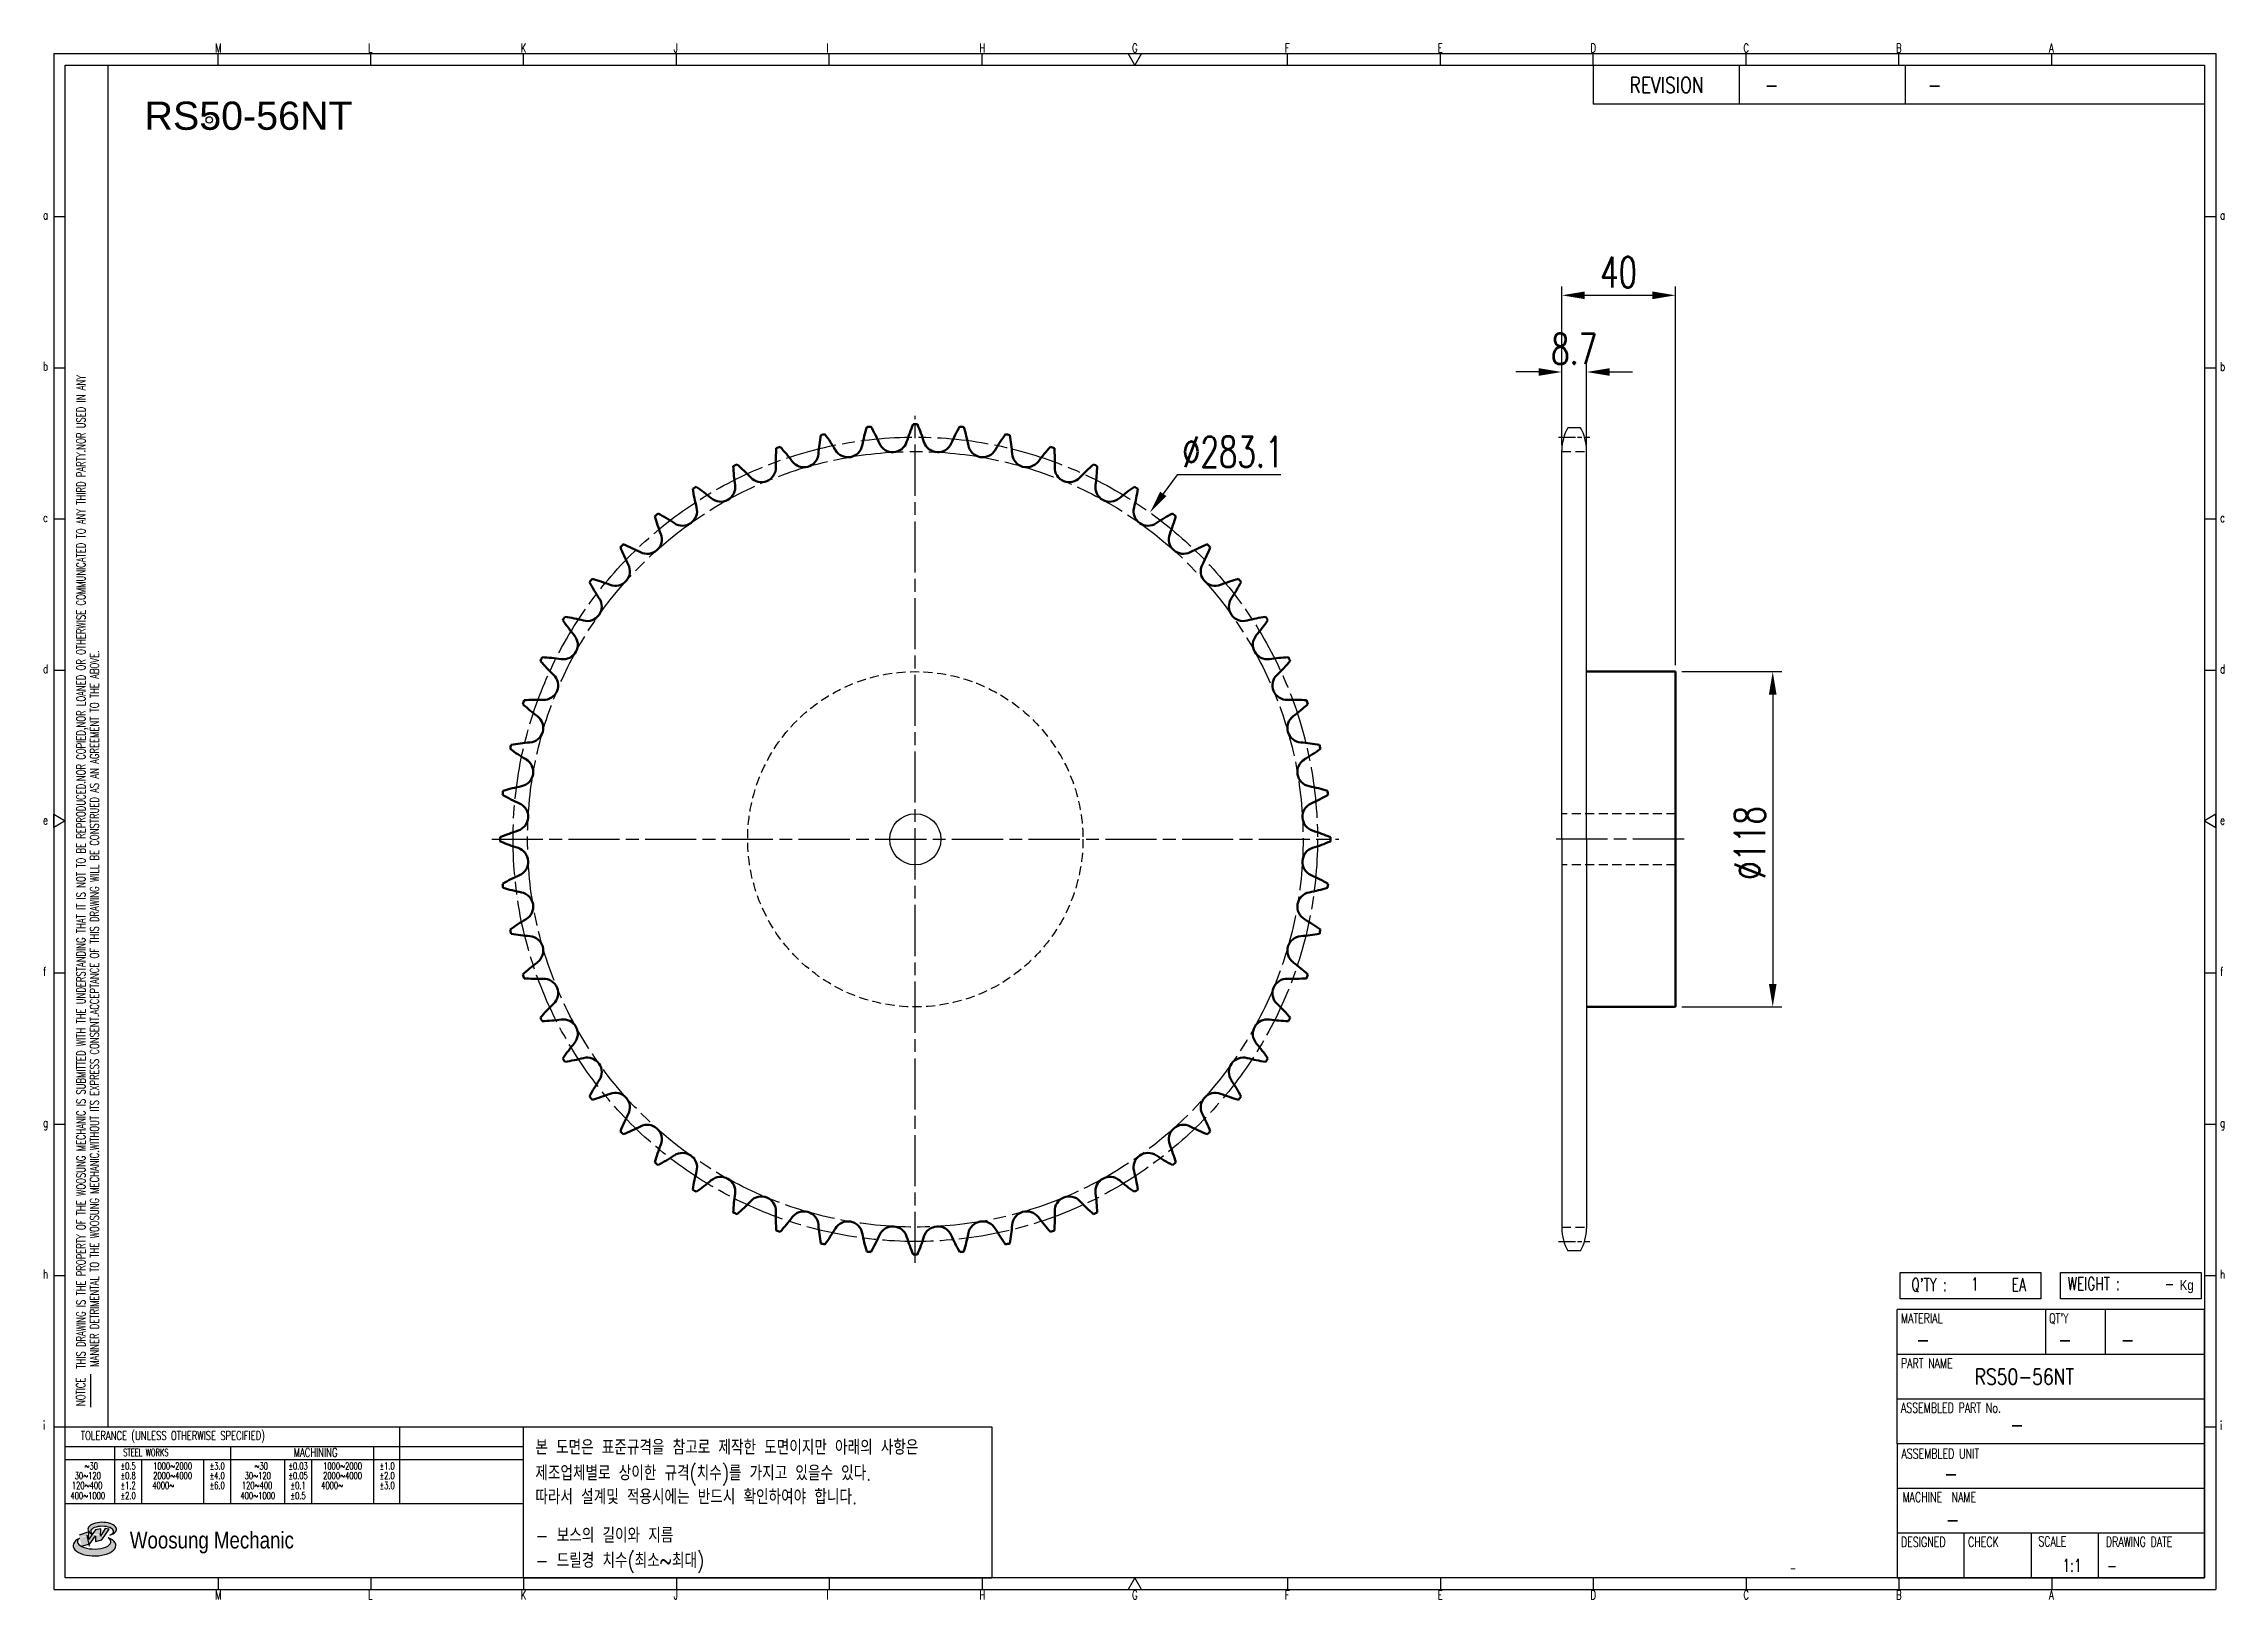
# Model space of a CAD drawing. Header units: millimetres. Extents: x 8306 to 9073, y 4748 to 5296.
import ezdxf
from ezdxf.enums import TextEntityAlignment as Align

# ---------------------------------------------------------------- set-up
doc = ezdxf.new("R2010")
doc.units = ezdxf.units.MM
for name, pattern in [('AM_ISO08W050', [18, 12, -1.5, 3, -1.5]), ('AM_ISO08W050x2', [9, 6, -0.75, 1.5, -0.75]), ('HIDDEN', [9.525, 6.35, -3.175])]:
    doc.linetypes.add(name, pattern=pattern)
for name, color, linetype, lineweight in [('20', 7, 'Continuous', 50), ('22', 30, 'AM_ISO08W050', 25), ('23', 40, 'AM_ISO08W050', 25), ('VIS', 7, 'Continuous', 50)]:
    doc.layers.add(name, color=color, linetype=linetype, lineweight=lineweight)
for name, color, linetype in [('HL', 2, 'HIDDEN'), ('S-DIM', 7, 'Continuous'), ('TITLE', 7, 'Continuous'), ('도면레이아웃', 7, 'Continuous')]:
    doc.layers.add(name, color=color, linetype=linetype)
doc.styles.add('HAN', font='ROMANS.shx', dxfattribs={"width": 0.7, "bigfont": 'whgtxt.shx'})
doc.styles.add('HKD_ST2', font='romans.shx', dxfattribs={"width": 0.7, "height": 4, "bigfont": '@extfont2.shx'})
doc.styles.add('HSG', font='SIMPLEX.shx', dxfattribs={"width": 0.7, "bigfont": 'HSG.shx'})
doc.styles.add('ROMANS', font='romans.shx', dxfattribs={"width": 0.7, "bigfont": 'whgtxt.shx'})
doc.styles.add('SLDTEXTSTYLE4', font='arial.ttf', dxfattribs={"width": 0.8})
doc.styles.get("Standard").update_dxf_attribs({"font": 'arial.ttf'})
doc.dimstyles.new('APP23', dxfattribs={"dimscale": 4.5, "dimtxt": 2.4, "dimasz": 1.8, "dimexe": 0.7, "dimexo": 0.5, "dimgap": 0.6, "dimtad": 1, "dimtoh": 1, "dimdec": 1, "dimrnd": 0.01, "dimzin": 9, "dimdsep": 46, "dimtxsty": 'HSG', "dimcen": 0, "dimclrd": 1, "dimclre": 1, "dimclrt": 256, "dimazin": 2, "dimtp": 1, "dimtm": 1, "dimtfac": 0.5, "dimtdec": 1, "dimtix": 1, "dimtofl": 0, "dimtmove": 0, "dimatfit": 3, "dimfxl": 0, "dimtvp": 1, "dimtolj": 2, "dimlwd": -1, "dimlwe": -1, "dimarcsym": 0})

# ---------------------------------------------------------------- blocks, each defined once
blk = doc.blocks.new('SUYWSHJH')
at = {"layer": '도면레이아웃'}
h = blk.add_hatch(color=10, dxfattribs=at)
h.paths.add_polyline_path([(1.544, 35.177), (1.554, 34.966), (1.779, 35.034), (2.054, 35.422), (1.908, 35.446), (1.728, 35.167), (1.741, 35.439), (1.547, 35.405), (1.292, 35.041), (1.295, 35.33), (0.943, 35.208), (1.03, 34.8), (1.336, 34.885)])
edge = h.paths.add_edge_path()
edge.add_ellipse((1.795, 35.421), major_axis=(-0.53, 0), ratio=0.487785, start_angle=122.36065, end_angle=403.39574)
edge.add_line((1.411, 35.244), (1.419, 35.261))
edge.add_ellipse((1.798, 35.344), major_axis=(-0.423, 0), ratio=0.444396, start_angle=131.58977, end_angle=386.19408, ccw=False)
edge = h.paths.add_edge_path()
edge.add_ellipse((1.512, 34.815), major_axis=(-0.793, 0), ratio=0.480113, start_angle=314.67633, end_angle=590.85213)
edge.add_ellipse((1.501, 34.958), major_axis=(-0.62, 0), ratio=0.43311, start_angle=331.7024, end_angle=574.42495, ccw=False)
for p, q in [((0, 90.118), (80.15, 90.118)), ((0, 90.118), (0, 33.191)), ((6.089, 89.693), (6.089, 90.118)), ((11.753, 89.693), (11.753, 90.118)), ((17.418, 89.693), (17.418, 90.118)), ((23.082, 89.693), (23.082, 90.118)), ((28.746, 89.693), (28.746, 90.118)), ((34.411, 89.693), (34.411, 90.118)), ((45.739, 89.693), (45.739, 90.118)), ((51.404, 89.693), (51.404, 90.118)), ((57.068, 89.693), (57.068, 90.118)), ((62.732, 89.693), (62.732, 90.118)), ((68.397, 89.693), (68.397, 90.118)), ((74.061, 89.693), (74.061, 90.118)), ((80.15, 90.118), (80.15, 33.191)), ((0, 84.085), (0.425, 84.085)), ((79.725, 84.085), (80.15, 84.085)), ((0, 78.478), (0.425, 78.478)), ((79.725, 78.478), (80.15, 78.478)), ((0, 72.87), (0.425, 72.87)), ((79.725, 72.87), (80.15, 72.87)), ((0, 67.262), (0.425, 67.262)), ((79.725, 67.262), (80.15, 67.262)), ((0, 56.047), (0.425, 56.047)), ((79.725, 56.047), (80.15, 56.047)), ((0, 50.439), (0.425, 50.439)), ((79.725, 50.439), (80.15, 50.439)), ((0, 44.832), (0.425, 44.832)), ((79.725, 44.832), (80.15, 44.832)), ((1.377, 39.947), (1.377, 41.174)), ((0, 39.224), (0.425, 39.224)), ((79.725, 39.224), (80.15, 39.224)), ((0, 33.191), (80.15, 33.191)), ((6.089, 33.616), (6.089, 33.191)), ((11.753, 33.616), (11.753, 33.191)), ((17.418, 33.616), (17.418, 33.191)), ((23.082, 33.616), (23.082, 33.191)), ((28.746, 33.616), (28.746, 33.191)), ((34.411, 33.616), (34.411, 33.191)), ((45.739, 33.616), (45.739, 33.191)), ((51.404, 33.616), (51.404, 33.191)), ((57.068, 33.616), (57.068, 33.191)), ((62.732, 33.616), (62.732, 33.191)), ((68.397, 33.616), (68.397, 33.191)), ((74.061, 33.616), (74.061, 33.191))]:
    blk.add_line(p, q)
at = {"color": 2}
for p, q in [((2.017, 39.224), (2.017, 89.693)), ((0.425, 39.224), (17.418, 39.224)), ((12.816, 39.224), (12.816, 36.382)), ((17.418, 33.616), (17.418, 39.224)), ((0.425, 38.487), (17.418, 38.487)), ((0.425, 38.012), (17.418, 38.012)), ((2.257, 38.487), (2.257, 36.382)), ((3.257, 38.012), (3.257, 36.382)), ((5.557, 38.012), (5.557, 36.382)), ((6.557, 38.5), (6.557, 36.382)), ((8.557, 38.012), (8.557, 36.382)), ((9.557, 38.026), (9.557, 36.382)), ((11.857, 38.487), (11.857, 36.382)), ((0.425, 36.382), (17.418, 36.382))]:
    blk.add_line(p, q, dxfattribs=at)
at = {"color": 6, "ltscale": 0.5}
for p, q in [((57.068, 89.693), (57.068, 88.246)), ((62.47, 89.693), (62.47, 88.246)), ((68.635, 89.693), (68.635, 88.246)), ((79.725, 88.246), (57.068, 88.246)), ((68.336, 38.59), (68.336, 43.563)), ((79.725, 43.563), (68.336, 43.563)), ((73.827, 43.563), (73.827, 41.905)), ((76.037, 43.563), (76.037, 41.905)), ((79.725, 38.59), (79.725, 43.563)), ((79.725, 41.905), (68.336, 41.905)), ((79.725, 40.248), (68.336, 40.248)), ((68.336, 38.59), (68.336, 33.616)), ((79.725, 38.59), (68.336, 38.59)), ((79.725, 33.616), (79.725, 38.59)), ((79.725, 36.932), (68.336, 36.932)), ((79.725, 35.274), (68.336, 35.274)), ((70.822, 33.616), (70.822, 35.274)), ((73.309, 33.616), (73.309, 35.274)), ((75.796, 33.616), (75.796, 35.274)), ((68.336, 33.616), (79.725, 33.616))]:
    blk.add_line(p, q, dxfattribs=at)
for points in [[(40.075, 89.693), (39.83, 90.118), (40.32, 90.118)], [(0.425, 89.693), (79.725, 89.693), (79.725, 33.616), (0.425, 33.616)], [(0.425, 61.679), (0, 61.433), (0, 61.924)], [(79.725, 61.679), (80.15, 61.433), (80.15, 61.924)], [(40.075, 33.616), (39.83, 33.191), (40.32, 33.191)]]:
    blk.add_lwpolyline(points, close=True)
at = {"layer": 'TITLE', "color": 20}
for p, q in [((68.449, 43.961), (68.449, 44.936)), ((68.449, 44.936), (73.654, 44.936)), ((73.654, 44.936), (73.654, 43.961)), ((74.39, 43.961), (74.39, 44.936)), ((74.39, 44.936), (79.595, 44.936)), ((79.595, 44.936), (79.595, 43.961)), ((73.654, 43.961), (68.449, 43.961)), ((79.595, 43.961), (74.39, 43.961))]:
    blk.add_line(p, q, dxfattribs=at)
at = {"layer": '도면레이아웃'}
for p, q in [((1.295, 35.33), (0.943, 35.208)), ((1.03, 34.8), (1.336, 34.885)), ((1.224, 35.208), (1.311, 34.8)), ((1.224, 35.208), (1.224, 35.208)), ((1.547, 35.405), (1.292, 35.041)), ((1.292, 35.041), (1.295, 35.33)), ((1.336, 34.885), (1.544, 35.177)), ((1.419, 35.261), (1.411, 35.244)), ((1.544, 35.177), (1.554, 34.966)), ((1.741, 35.439), (1.547, 35.405)), ((1.554, 34.966), (1.779, 35.034)), ((1.908, 35.446), (1.728, 35.167)), ((1.728, 35.167), (1.741, 35.439)), ((1.779, 35.034), (2.054, 35.422)), ((2.054, 35.422), (1.908, 35.446))]:
    blk.add_line(p, q, dxfattribs=at)
for centre, major_axis, ratio, start_param, end_param in [((1.795, 35.421), (-0.53, 0), 0.487785, 2.135596, 7.040584), ((1.512, 34.815), (-0.793, 0), 0.480113, 5.492138, 10.312315), ((1.501, 34.958), (-0.62, 0), 0.43311, 5.789299, 10.025607), ((1.798, 35.344), (-0.423, 0), 0.444396, 2.296675, 6.740358)]:
    blk.add_ellipse(centre, major_axis=major_axis, ratio=ratio, start_param=start_param, end_param=end_param, dxfattribs=at)
at = {"color": 4, "style": 'HKD_ST2', "width": 0.7}
for s, p in [('M', (5.988, 90.164)), ('L', (11.652, 90.164)), ('K', (17.316, 90.164)), ('J', (22.981, 90.164)), ('I', (28.645, 90.164)), ('H', (34.309, 90.164)), ('G', (39.974, 90.164)), ('F', (45.638, 90.164)), ('E', (51.302, 90.164)), ('D', (56.967, 90.164)), ('C', (62.631, 90.164)), ('B', (68.295, 90.164)), ('A', (73.96, 90.164)), ('a', (-0.395, 83.976)), ('a', (80.305, 83.97)), ('b', (-0.395, 78.368)), ('b', (80.305, 78.362)), ('c', (-0.395, 72.76)), ('c', (80.305, 72.754)), ('d', (-0.395, 67.153)), ('d', (80.305, 67.147)), ('e', (-0.395, 61.545)), ('e', (80.305, 61.539)), ('f', (-0.395, 55.937)), ('f', (80.305, 55.931)), ('g', (-0.395, 50.33)), ('g', (80.305, 50.324)), ('h', (-0.395, 44.722)), ('h', (80.305, 44.716)), ('i', (-0.395, 39.114)), ('i', (80.305, 39.108)), ('M', (5.988, 32.824)), ('L', (11.652, 32.824)), ('K', (17.316, 32.824)), ('J', (22.981, 32.824)), ('I', (28.645, 32.824)), ('H', (34.309, 32.824)), ('G', (39.974, 32.824)), ('F', (45.638, 32.824)), ('E', (51.302, 32.824)), ('D', (56.967, 32.824)), ('C', (62.631, 32.824)), ('B', (68.295, 32.824)), ('A', (73.96, 32.824))]:
    blk.add_text(s, height=0.326, dxfattribs=at).set_placement(p)
for s, height, style, width, p in [('REVISION', 0.5806, 'HAN', 0.8, (58.415, 88.664)), ('-', 0.581, 'HAN', 0.8, (63.426, 88.664)), ('-', 0.581, 'HAN', 0.8, (69.468, 88.664)), ("Q'TY : ", 0.4746, 'HKD_ST2', 0.7, (68.857, 44.253)), ('1', 0.475, 'HKD_ST2', 0.7, (71.071, 44.275)), ('EA', 0.4746, 'HKD_ST2', 0.7, (72.578, 44.253)), ('WEIGHT : ', 0.4746, 'HKD_ST2', 0.7, (74.65, 44.286)), ('-', 0.581, 'HAN', 0.8, (69.029, 42.157)), ('-', 0.581, 'HAN', 0.8, (74.289, 42.157)), ('-', 0.581, 'HAN', 0.8, (76.623, 42.157)), ('-', 0.581, 'HAN', 0.8, (72.515, 39.013)), ('-', 0.581, 'HAN', 0.8, (70.067, 37.189)), ('-', 0.581, 'HAN', 0.8, (70.126, 35.48)), ('1:1', 0.4746, 'HKD_ST2', 0.7, (74.458, 33.848)), ('-', 0.475, 'HKD_ST2', 0.7, (76.112, 33.837))]:
    blk.add_text(s, height=height, dxfattribs=dict(style=style, width=width)).set_placement(p)
at = {"color": 6, "style": 'HKD_ST2', "width": 0.7}
for s, p in [(' THIS DRAWING IS THE PROPERTY OF THE WOOSUNG MECHANIC IS SUBMITTED WITH THE UNDERSTANDING THAT IT IS NOT TO BE REPRODUCED.NOR COPIED,NOR LOANED OR OTHERWISE COMMUNICATED TO ANY THIRD PARTY.NOR USED IN ANY', (1.173, 41.217)), ('MANNER DETRIMENTAL TO THE WOOSUNG MECHANIC.WITHOUT ITS EXPRESS CONSENT.ACCEPTANCE OF THIS DRAWING WILL BE CONSTRUED AS AN AGREEMENT TO THE ABOVE.', (1.672, 41.447))]:
    blk.add_text(s, height=0.326266, rotation=90, dxfattribs=at).set_placement(p)
at = {"style": 'HKD_ST2', "width": 0.7}
blk.add_text('-', height=0.475, dxfattribs=at).set_placement((78.613, 44.286), align=Align.RIGHT)
at = {"color": 4, "style": 'HKD_ST2', "width": 0.7}
for s, height, p in [('MATERIAL', 0.3651, (68.474, 43.425)), ("QT'Y", 0.3651, (73.965, 43.425)), ('PART NAME', 0.3651, (68.474, 41.756)), ('ASSEMBLED PART No.', 0.36511, (68.474, 40.109)), ('ASSEMBLED UNIT', 0.36511, (68.49, 38.408)), ('MACHINE  NAME', 0.36511, (68.532, 36.794)), ('DESIGNED', 0.3651, (68.474, 35.136)), ('CHECK', 0.3651, (70.961, 35.136)), ('SCALE', 0.3651, (73.566, 35.153)), ('DRAWING DATE', 0.36511, (76.071, 35.141))]:
    blk.add_text(s, height=height, dxfattribs=at).set_placement(p, align=Align.TOP_LEFT)
at = {"style": 'HKD_ST2', "width": 0.7}
blk.add_text('NOTICE', height=0.3263, rotation=90, dxfattribs=at).set_placement((1.163, 39.988))
for s, height, style, width, p in [('TOLERANCE (UNLESS OTHERWISE SPECIFIED)', 0.32627, 'HKD_ST2', 0.7, (4.417, 38.896)), ('-', 0.326, 'ROMANS', 0.65, (64.469, 33.975))]:
    blk.add_text(s, height=height, dxfattribs=dict(style=style, width=width)).set_placement(p, align=Align.MIDDLE_CENTER)
at = {"color": 4, "style": 'HKD_ST2', "width": 0.7}
for s, height, p in [('STEEL WORKS', 0.26101, (3.416, 38.268)), ('MACHINING', 0.3263, (9.707, 38.27)), ('%%P0.5', 0.261, (2.757, 37.762)), ('%%P0.8', 0.261, (2.757, 37.411)), ('%%P3.0', 0.261, (6.057, 37.762)), ('%%P4.0', 0.261, (6.057, 37.411)), ('%%P0.03', 0.261, (9.057, 37.762)), ('%%P0.05', 0.261, (9.057, 37.411)), ('%%P1.0', 0.261, (12.357, 37.762)), ('%%P2.0', 0.261, (12.357, 37.411)), ('%%P1.2', 0.261, (2.757, 37.045)), ('%%P2.0', 0.261, (2.757, 36.67)), ('%%P6.0', 0.261, (6.057, 37.045)), ('%%P0.1', 0.261, (9.057, 37.045)), ('%%P0.5', 0.261, (9.057, 36.67)), ('%%P3.0', 0.261, (12.357, 37.045))]:
    blk.add_text(s, height=height, dxfattribs=at).set_placement(p, align=Align.MIDDLE)
for s, height, p in [('30%%126120', 0.261, (1.263, 37.411)), ('%%12630', 0.261, (1.389, 37.762)), ('2000%%1264000', 0.26101, (4.407, 37.411)), ('1000%%1262000', 0.26101, (4.407, 37.762)), ('30%%126120', 0.261, (7.563, 37.411)), ('%%12630', 0.261, (7.689, 37.762)), ('2000%%1264000', 0.26101, (10.707, 37.411)), ('1000%%1262000', 0.26101, (10.707, 37.762)), ('400%%1261000', 0.26101, (1.263, 36.67)), ('120%%126400', 0.26101, (1.237, 37.045)), ('4000%%126', 0.261, (4.061, 37.045)), ('400%%1261000', 0.26101, (7.563, 36.67)), ('120%%126400', 0.26101, (7.537, 37.045)), ('4000%%126', 0.261, (10.321, 37.045))]:
    blk.add_text(s, height=height, dxfattribs=at).set_placement(p, align=Align.MIDDLE_CENTER)
at = {"color": 1, "style": 'SLDTEXTSTYLE4', "width": 0.8}
blk.add_text('Woosung Mechanic', height=0.61957, dxfattribs=at).set_placement((2.822, 34.711))
at = {"layer": 'TITLE', "width": 0.8}
blk.add_text('Kg', height=0.3789, dxfattribs=at).set_placement((78.807, 44.286))
blk = doc.blocks.new('*D508')
at = {"layer": 'Defpoints', "color": 0, "transparency": 16777216}
for p in [(8695.26, 5130.78), (8530.12, 4900.8)]:
    blk.add_point(p, dxfattribs=at)
at = {"layer": 'S-DIM', "color": 1, "transparency": 16777216}
for p, q in [((8704.81, 5144.07), (8699.99, 5137.36)), ((8741.35, 5144.07), (8704.81, 5144.07))]:
    blk.add_line(p, q, dxfattribs=at)
blk.add_solid([(8698.89, 5138.14), (8701.08, 5136.57), (8695.26, 5130.78)], dxfattribs=at)
at = {"layer": 'S-DIM', "transparency": 16777216, "insert": (8724.43, 5152.17), "char_height": 10.8, "attachment_point": 5, "style": 'HSG'}
blk.add_mtext('\\A2;∅283.1', dxfattribs=at)
blk = doc.blocks.new('*D509')
at = {"layer": 'Defpoints', "color": 0, "transparency": 16777216}
for p in [(8848.95, 5180.26), (8840.25, 5152.27), (8848.95, 5152.27)]:
    blk.add_point(p, dxfattribs=at)
at = {"layer": 'S-DIM', "color": 1, "transparency": 16777216}
for p, q in [((8840.25, 5154.52), (8840.25, 5183.41)), ((8848.95, 5154.52), (8848.95, 5183.41)), ((8832.15, 5180.26), (8824.05, 5180.26)), ((8857.05, 5180.26), (8865.15, 5180.26))]:
    blk.add_line(p, q, dxfattribs=at)
for points in [[(8832.15, 5181.61), (8832.15, 5178.91), (8840.25, 5180.26)], [(8857.05, 5181.61), (8857.05, 5178.91), (8848.95, 5180.26)]]:
    blk.add_solid(points, dxfattribs=at)
at = {"layer": 'S-DIM', "transparency": 16777216, "insert": (8844.6, 5188.36), "char_height": 10.8, "attachment_point": 5, "style": 'HSG'}
blk.add_mtext('\\A2;8.7', dxfattribs=at)
blk = doc.blocks.new('*D510')
at = {"layer": 'Defpoints', "color": 0, "transparency": 16777216}
for p in [(8880.25, 5207.26), (8840.25, 5152.27), (8880.25, 5074.79)]:
    blk.add_point(p, dxfattribs=at)
at = {"layer": 'S-DIM', "color": 1, "transparency": 16777216}
for p, q in [((8840.25, 5154.52), (8840.25, 5210.41)), ((8848.35, 5207.26), (8872.15, 5207.26)), ((8880.25, 5077.04), (8880.25, 5210.41))]:
    blk.add_line(p, q, dxfattribs=at)
for points in [[(8848.35, 5208.61), (8848.35, 5205.91), (8840.25, 5207.26)], [(8872.15, 5208.61), (8872.15, 5205.91), (8880.25, 5207.26)]]:
    blk.add_solid(points, dxfattribs=at)
at = {"layer": 'S-DIM', "transparency": 16777216, "insert": (8860.25, 5215.36), "char_height": 10.8, "attachment_point": 5, "style": 'HSG'}
blk.add_mtext('\\A2;40', dxfattribs=at)
blk = doc.blocks.new('*D511')
at = {"layer": 'Defpoints', "color": 0, "transparency": 16777216}
for p in [(8880.25, 5074.79), (8880.25, 4956.79), (8914.49, 4956.79)]:
    blk.add_point(p, dxfattribs=at)
at = {"layer": 'S-DIM', "color": 1, "transparency": 16777216}
for p, q in [((8882.5, 5074.79), (8917.64, 5074.79)), ((8914.49, 5066.69), (8914.49, 4964.89)), ((8882.5, 4956.79), (8917.64, 4956.79))]:
    blk.add_line(p, q, dxfattribs=at)
for points in [[(8913.14, 5066.69), (8915.84, 5066.69), (8914.49, 5074.79)], [(8913.14, 4964.89), (8915.84, 4964.89), (8914.49, 4956.79)]]:
    blk.add_solid(points, dxfattribs=at)
at = {"layer": 'S-DIM', "transparency": 16777216, "insert": (8906.39, 5014.5), "char_height": 10.8, "attachment_point": 5, "rotation": 90, "style": 'HSG'}
blk.add_mtext('\\A2;%%c118', dxfattribs=at)

msp = doc.modelspace()

# ---------------------------------------------------------------- linework, layer by layer
for p, q in [((8846.82, 5160.66), (8842.38, 5160.66)), ((8840.25, 5015.79), (8840.25, 5152.73)), ((8848.95, 5015.79), (8848.95, 5152.73)), ((8840.25, 5015.79), (8840.25, 4878.85)), ((8848.95, 5015.79), (8848.95, 4878.85)), ((8846.82, 4870.92), (8842.38, 4870.92))]:
    msp.add_line(p, q)
at = {"color": 4}
msp.add_lwpolyline([(8474.83, 4809.04), (8639.67, 4809.04), (8639.67, 4755.79), (8474.83, 4755.79)], close=True, dxfattribs=at)
for centre, radius in [((8364.19, 5268.96), 1.15), ((8612.69, 5015.79), 9)]:
    msp.add_circle(centre, radius)
for centre, start, end in [((8856.12, 5152.73), 150, 180), ((8833.07, 5152.73), 0, 30), ((8856.12, 4878.85), 180, 210), ((8833.07, 4878.85), 330, 0)]:
    msp.add_arc(centre, 15.87, start, end)
at = {"layer": '20'}
for centre, radius, start, end in [((8612.69, 5015.79), 146.1, 102.56917, 103.14512), ((8523.58, 5116.97), 70.71, 30.44643, 35.85668), ((8663.38, 5140.72), 70.71, 163.42903, 168.83929), ((8612.69, 5015.79), 146.1, 96.1406, 96.71655), ((8535.47, 5126.31), 70.71, 24.01786, 29.42811), ((8677.05, 5134.26), 70.71, 157.00046, 162.41071), ((8612.69, 5015.79), 146.1, 89.71203, 90.28797), ((8548.33, 5134.26), 70.71, 17.58929, 22.99954), ((8689.91, 5126.31), 70.71, 150.57189, 155.98214), ((8612.69, 5015.79), 146.1, 83.28345, 83.8594), ((8562, 5140.72), 70.71, 11.16071, 16.57097), ((8701.8, 5116.97), 70.71, 144.14332, 149.55357), ((8612.69, 5015.79), 146.1, 76.85488, 77.43083), ((8634.31, 5148.87), 70.71, 176.28618, 181.69643), ((8612.69, 5015.79), 146.1, 108.99774, 109.57369), ((8512.82, 5106.36), 70.71, 36.875, 42.28525), ((8573.49, 5151.87), 5.13, 216.875, 355.26786), ((8649.07, 5145.61), 70.71, 169.85761, 175.26786), ((8588.97, 5155.4), 5.13, 210.44643, 348.83929), ((8604.75, 5157.18), 5.13, 204.01786, 342.41071), ((8620.63, 5157.18), 5.13, 197.58929, 335.98214), ((8636.41, 5155.4), 5.13, 191.16071, 329.55357), ((8576.31, 5145.61), 70.71, 4.73214, 10.14239), ((8651.9, 5151.87), 5.13, 184.73214, 323.125), ((8712.57, 5106.36), 70.71, 137.71475, 143.125), ((8612.69, 5015.79), 146.1, 70.42631, 71.00226), ((8591.07, 5148.87), 70.71, 358.30357, 3.71382), ((8612.69, 5015.79), 146.1, 115.42631, 116.00226), ((8619.27, 5150.45), 70.71, 182.71475, 188.125), ((8503.3, 5094.6), 70.71, 43.30357, 48.71382), ((8558.5, 5146.62), 5.13, 223.30357, 1.69643), ((8666.88, 5146.62), 5.13, 178.30357, 316.69643), ((8722.08, 5094.6), 70.71, 131.28618, 136.69643), ((8612.69, 5015.79), 146.1, 63.99774, 64.57369), ((8606.11, 5150.45), 70.71, 351.875, 357.28525), ((8612.69, 5015.79), 146.1, 121.85488, 122.43083), ((8604.15, 5150.34), 70.71, 189.14332, 194.55357), ((8495.17, 5081.86), 70.71, 49.73214, 55.14239), ((8544.19, 5139.73), 5.13, 229.73214, 8.125), ((8681.19, 5139.73), 5.13, 171.875, 310.26786), ((8730.22, 5081.86), 70.71, 124.85761, 130.26786), ((8621.23, 5150.34), 70.71, 345.44643, 350.85668), ((8612.69, 5015.79), 146.1, 57.56917, 58.14512), ((8612.69, 5015.79), 146.1, 128.28345, 128.8594), ((8589.14, 5148.54), 70.71, 195.57189, 200.98214), ((8488.51, 5068.29), 70.71, 56.16071, 61.57097), ((8530.74, 5131.28), 5.13, 236.16071, 14.55357), ((8694.64, 5131.28), 5.13, 165.44643, 303.83929), ((8736.87, 5068.29), 70.71, 118.42903, 123.83929), ((8636.24, 5148.54), 70.71, 339.01786, 344.42811), ((8612.69, 5015.79), 146.1, 51.1406, 51.71655), ((8518.33, 5121.38), 5.13, 242.58929, 20.98214), ((8707.06, 5121.38), 5.13, 159.01786, 297.41071), ((8507.1, 5110.15), 5.13, 249.01786, 27.41071), ((8612.69, 5015.79), 146.1, 134.71203, 135.28797), ((8574.43, 5145.07), 70.71, 202.00046, 207.41071), ((8483.41, 5054.05), 70.71, 62.58929, 67.99954), ((8741.97, 5054.05), 70.71, 112.00046, 117.41071), ((8718.28, 5110.15), 5.13, 152.58929, 290.98214), ((8650.96, 5145.07), 70.71, 332.58929, 337.99954), ((8612.69, 5015.79), 146.1, 44.71203, 45.28797), ((8612.69, 5015.79), 146.1, 141.1406, 141.71655), ((8560.19, 5139.97), 70.71, 208.42903, 213.83929), ((8479.94, 5039.34), 70.71, 69.01786, 74.42811), ((8745.44, 5039.34), 70.71, 105.57189, 110.98214), ((8665.19, 5139.97), 70.71, 326.16071, 331.57097), ((8612.69, 5015.79), 146.1, 38.28345, 38.8594), ((8497.2, 5097.74), 5.13, 255.44643, 33.83929), ((8728.19, 5097.74), 5.13, 146.16071, 284.55357), ((8612.69, 5015.79), 146.1, 147.56917, 148.14512), ((8546.62, 5133.31), 70.71, 214.85761, 220.26786), ((8478.14, 5024.33), 70.71, 75.44643, 80.85668), ((8747.24, 5024.33), 70.71, 99.14332, 104.55357), ((8678.76, 5133.31), 70.71, 319.73214, 325.14239), ((8612.69, 5015.79), 146.1, 31.85488, 32.43083), ((8488.75, 5084.29), 5.13, 261.875, 40.26786), ((8736.64, 5084.29), 5.13, 139.73214, 278.125), ((8612.69, 5015.79), 146.1, 153.99774, 154.57369), ((8533.88, 5125.18), 70.71, 221.28618, 226.69643), ((8478.03, 5009.21), 70.71, 81.875, 87.28525), ((8481.86, 5069.98), 5.13, 268.30357, 46.69643), ((8747.35, 5009.21), 70.71, 92.71475, 98.125), ((8743.53, 5069.98), 5.13, 133.30357, 271.69643), ((8691.51, 5125.18), 70.71, 313.30357, 318.71382), ((8612.69, 5015.79), 146.1, 25.42631, 26.00226), ((8612.69, 5015.79), 146.1, 160.42631, 161.00226), ((8522.12, 5115.66), 70.71, 227.71475, 233.125), ((8479.61, 4994.17), 70.71, 88.30357, 93.71382), ((8476.61, 5054.99), 5.13, 274.73214, 53.125), ((8748.77, 5054.99), 5.13, 126.875, 265.26786), ((8745.77, 4994.17), 70.71, 86.28618, 91.69643), ((8703.26, 5115.66), 70.71, 306.875, 312.28525), ((8612.69, 5015.79), 146.1, 18.99774, 19.57369), ((8612.69, 5015.79), 146.1, 166.85488, 167.43083), ((8511.51, 5104.9), 70.71, 234.14332, 239.55357), ((8482.87, 4979.41), 70.71, 94.73214, 100.14239), ((8473.08, 5039.51), 5.13, 281.16071, 59.55357), ((8752.3, 5039.51), 5.13, 120.44643, 258.83929), ((8742.51, 4979.41), 70.71, 79.85761, 85.26786), ((8713.87, 5104.9), 70.71, 300.44643, 305.85668), ((8612.69, 5015.79), 146.1, 12.56917, 13.14512), ((8612.69, 5015.79), 146.1, 173.28345, 173.8594), ((8502.17, 5093.01), 70.71, 240.57189, 245.98214), ((8487.76, 4965.1), 70.71, 101.16071, 106.57097), ((8471.3, 5023.73), 5.13, 287.58929, 65.98214), ((8754.08, 5023.73), 5.13, 114.01786, 252.41071), ((8737.62, 4965.1), 70.71, 73.42903, 78.83929), ((8723.21, 5093.01), 70.71, 294.01786, 299.42811), ((8612.69, 5015.79), 146.1, 6.1406, 6.71655), ((8494.22, 4951.43), 70.71, 107.58929, 112.99954), ((8612.69, 5015.79), 146.1, 179.71203, 180.28797), ((8494.22, 5080.15), 70.71, 247.00046, 252.41071), ((8471.3, 5007.85), 5.13, 294.01786, 72.41071), ((8754.08, 5007.85), 5.13, 107.58929, 245.98214), ((8731.16, 4951.43), 70.71, 67.00046, 72.41071), ((8731.16, 5080.15), 70.71, 287.58929, 292.99954), ((8612.69, 5015.79), 146.1, 359.71203, 0.28797), ((8502.17, 4938.57), 70.71, 114.01786, 119.42811), ((8612.69, 5015.79), 146.1, 186.1406, 186.71655), ((8487.76, 5066.48), 70.71, 253.42903, 258.83929), ((8473.08, 4992.07), 5.13, 300.44643, 78.83929), ((8752.3, 4992.07), 5.13, 101.16071, 239.55357), ((8737.62, 5066.48), 70.71, 281.16071, 286.57097), ((8723.21, 4938.57), 70.71, 60.57189, 65.98214), ((8612.69, 5015.79), 146.1, 353.28345, 353.8594), ((8511.51, 4926.68), 70.71, 120.44643, 125.85668), ((8612.69, 5015.79), 146.1, 192.56917, 193.14512), ((8482.87, 5052.17), 70.71, 259.85761, 265.26786), ((8476.61, 4976.59), 5.13, 306.875, 85.26786), ((8748.77, 4976.59), 5.13, 94.73214, 233.125), ((8742.51, 5052.17), 70.71, 274.73214, 280.14239), ((8713.87, 4926.68), 70.71, 54.14332, 59.55357), ((8612.69, 5015.79), 146.1, 346.85488, 347.43083), ((8522.12, 4915.91), 70.71, 126.875, 132.28525), ((8612.69, 5015.79), 146.1, 198.99774, 199.57369), ((8479.61, 5037.41), 70.71, 266.28618, 271.69643), ((8481.86, 4961.6), 5.13, 313.30357, 91.69643), ((8743.53, 4961.6), 5.13, 88.30357, 226.69643), ((8745.77, 5037.41), 70.71, 268.30357, 273.71382), ((8703.26, 4915.91), 70.71, 47.71475, 53.125), ((8612.69, 5015.79), 146.1, 340.42631, 341.00226), ((8533.88, 4906.4), 70.71, 133.30357, 138.71382), ((8612.69, 5015.79), 146.1, 205.42631, 206.00226), ((8478.03, 5022.37), 70.71, 272.71475, 278.125), ((8488.75, 4947.29), 5.13, 319.73214, 98.125), ((8736.64, 4947.29), 5.13, 81.875, 220.26786), ((8747.35, 5022.37), 70.71, 261.875, 267.28525), ((8691.51, 4906.4), 70.71, 41.28618, 46.69643), ((8612.69, 5015.79), 146.1, 333.99774, 334.57369), ((8546.62, 4898.27), 70.71, 139.73214, 145.14239), ((8678.76, 4898.27), 70.71, 34.85761, 40.26786), ((8612.69, 5015.79), 146.1, 211.85488, 212.43083), ((8478.14, 5007.25), 70.71, 279.14332, 284.55357), ((8497.2, 4933.84), 5.13, 326.16071, 104.55357), ((8728.19, 4933.84), 5.13, 75.44643, 213.83929), ((8747.24, 5007.25), 70.71, 255.44643, 260.85668), ((8612.69, 5015.79), 146.1, 327.56917, 328.14512), ((8560.19, 4891.61), 70.71, 146.16071, 151.57097), ((8665.19, 4891.61), 70.71, 28.42903, 33.83929), ((8612.69, 5015.79), 146.1, 218.28345, 218.8594), ((8479.94, 4992.24), 70.71, 285.57189, 290.98214), ((8507.1, 4921.43), 5.13, 332.58929, 110.98214), ((8718.28, 4921.43), 5.13, 69.01786, 207.41071), ((8745.44, 4992.24), 70.71, 249.01786, 254.42811), ((8612.69, 5015.79), 146.1, 321.1406, 321.71655), ((8574.43, 4886.51), 70.71, 152.58929, 157.99954), ((8612.69, 5015.79), 146.1, 224.71203, 225.28797), ((8483.41, 4977.53), 70.71, 292.00046, 297.41071), ((8518.33, 4910.2), 5.13, 339.01786, 117.41071), ((8707.06, 4910.2), 5.13, 62.58929, 200.98214), ((8741.97, 4977.53), 70.71, 242.58929, 247.99954), ((8650.96, 4886.51), 70.71, 22.00046, 27.41071), ((8612.69, 5015.79), 146.1, 314.71203, 315.28797), ((8589.14, 4883.04), 70.71, 159.01786, 164.42811), ((8530.74, 4900.29), 5.13, 345.44643, 123.83929), ((8694.64, 4900.29), 5.13, 56.16071, 194.55357), ((8636.24, 4883.04), 70.71, 15.57189, 20.98214), ((8612.69, 5015.79), 146.1, 231.1406, 231.71655), ((8488.51, 4963.29), 70.71, 298.42903, 303.83929), ((8604.15, 4881.24), 70.71, 165.44643, 170.85668), ((8621.23, 4881.24), 70.71, 9.14332, 14.55357), ((8736.87, 4963.29), 70.71, 236.16071, 241.57097), ((8612.69, 5015.79), 146.1, 308.28345, 308.8594), ((8612.69, 5015.79), 146.1, 237.56917, 238.14512), ((8495.17, 4949.72), 70.71, 304.85761, 310.26786), ((8544.19, 4891.85), 5.13, 351.875, 130.26786), ((8619.27, 4881.13), 70.71, 171.875, 177.28525), ((8558.5, 4884.96), 5.13, 358.30357, 136.69643), ((8666.88, 4884.96), 5.13, 43.30357, 181.69643), ((8681.19, 4891.85), 5.13, 49.73214, 188.125), ((8606.11, 4881.13), 70.71, 2.71475, 8.125), ((8730.22, 4949.72), 70.71, 229.73214, 235.14239), ((8612.69, 5015.79), 146.1, 301.85488, 302.43083), ((8612.69, 5015.79), 146.1, 243.99774, 244.57369), ((8503.3, 4936.97), 70.71, 311.28618, 316.69643), ((8634.31, 4882.71), 70.71, 178.30357, 183.71382), ((8512.82, 4925.22), 70.71, 317.71475, 323.125), ((8573.49, 4879.71), 5.13, 4.73214, 143.125), ((8651.9, 4879.71), 5.13, 36.875, 175.26786), ((8712.57, 4925.22), 70.71, 216.875, 222.28525), ((8591.07, 4882.71), 70.71, 356.28618, 1.69643), ((8722.08, 4936.97), 70.71, 223.30357, 228.71382), ((8612.69, 5015.79), 146.1, 295.42631, 296.00226), ((8612.69, 5015.79), 146.1, 250.42631, 251.00226), ((8649.07, 4885.97), 70.71, 184.73214, 190.14239), ((8523.58, 4914.61), 70.71, 324.14332, 329.55357), ((8588.97, 4876.18), 5.13, 11.16071, 149.55357), ((8663.38, 4890.86), 70.71, 191.16071, 196.57097), ((8535.47, 4905.27), 70.71, 330.57189, 335.98214), ((8604.75, 4874.4), 5.13, 17.58929, 155.98214), ((8677.05, 4897.32), 70.71, 197.58929, 202.99954), ((8548.33, 4897.32), 70.71, 337.00046, 342.41071), ((8620.63, 4874.4), 5.13, 24.01786, 162.41071), ((8689.91, 4905.27), 70.71, 204.01786, 209.42811), ((8562, 4890.86), 70.71, 343.42903, 348.83929), ((8636.41, 4876.18), 5.13, 30.44643, 168.83929), ((8701.8, 4914.61), 70.71, 210.44643, 215.85668), ((8576.31, 4885.97), 70.71, 349.85761, 355.26786), ((8612.69, 5015.79), 146.1, 288.99774, 289.57369), ((8612.69, 5015.79), 146.1, 256.85488, 257.43083), ((8612.69, 5015.79), 146.1, 263.28345, 263.8594), ((8612.69, 5015.79), 146.1, 269.71203, 270.28797), ((8612.69, 5015.79), 146.1, 276.1406, 276.71655), ((8612.69, 5015.79), 146.1, 282.56917, 283.14512)]:
    msp.add_arc(centre, radius, start, end, dxfattribs=at)
at = {"layer": '22', "linetype": 'AM_ISO08W050x2'}
for p, q in [((8839.07, 5157.35), (8850.13, 5157.35)), ((8839.07, 4874.23), (8850.13, 4874.23))]:
    msp.add_line(p, q, dxfattribs=at)
at = {"layer": '23', "color": 4, "linetype": 'AM_ISO08W050x2', "ltscale": 3}
for p, q in [((8612.69, 4866.69), (8612.69, 5164.89)), ((8463.59, 5015.79), (8761.79, 5015.79)), ((8883.28, 5015.79), (8837.22, 5015.79))]:
    msp.add_line(p, q, dxfattribs=at)
for radius in [141.56, 136.48]:
    msp.add_circle((8612.69, 5015.79), radius, dxfattribs=at)
at = {"layer": 'HL', "ltscale": 0.5}
for p, q in [((8840.25, 5152.27), (8848.95, 5152.27)), ((8880.25, 5024.79), (8840.25, 5024.79)), ((8880.25, 5006.79), (8840.25, 5006.79)), ((8840.25, 4879.31), (8848.95, 4879.31))]:
    msp.add_line(p, q, dxfattribs=at)
msp.add_circle((8612.69, 5015.79), 59, dxfattribs=at)
at = {"layer": 'VIS'}
for p, q in [((8880.25, 5074.79), (8848.95, 5074.79)), ((8880.25, 5074.79), (8880.25, 4956.79)), ((8880.25, 4956.79), (8848.95, 4956.79))]:
    msp.add_line(p, q, dxfattribs=at)

# ---------------------------------------------------------------- block references
at = {"xscale": 9.49539871366783, "yscale": 9.49539871366783, "zscale": 9.49539871366783}
msp.add_blockref('SUYWSHJH', (8309.44, 4436.6), dxfattribs=at)

# ---------------------------------------------------------------- texts
at = {"color": 2}
msp.add_text('RS50-56NT', height=9.921, dxfattribs=at).set_placement((8341.41, 5265.5))
at = {"style": 'HAN', "width": 0.8}
msp.add_text('RS50-56NT', height=5.513, dxfattribs=at).set_placement((8985.58, 4823.87))
at = {"color": 4, "style": 'HAN', "width": 0.8}
for s, p in [('본 도면은 표준규격을 참고로 제작한 도면이지만 아래의 사항은', (8478.96, 4799.19)), ('제조업체별로 상이한 규격(치수)를 가지고 있을수 있다.', (8478.96, 4790.14)), ('따라서 설계및 적용시에는 반드시 확인하여야 합니다.', (8478.96, 4781.75)), ('- 보스의 길이와 지름', (8478.96, 4768.22)), ('- 드릴경 치수(최소~최대)', (8478.96, 4759.34))]:
    msp.add_text(s, height=5.2164, dxfattribs=at).set_placement(p)

# ---------------------------------------------------------------- dimensions: what is measured, and where the dimension line sits
at = {"layer": 'S-DIM'}
dim = msp.add_linear_dim(base=(8880.25, 5207.26), p1=(8840.25, 5152.27), p2=(8880.25, 5074.79), dimstyle='APP23', dxfattribs=at)
dim.commit()
dim.dimension.update_dxf_attribs({"geometry": '*D510', "text_midpoint": (8860.25, 5215.36)})
dim = msp.add_linear_dim(base=(8848.95, 5180.26), p1=(8840.25, 5152.27), p2=(8848.95, 5152.27), dimstyle='APP23', dxfattribs=at)
dim.commit()
dim.dimension.update_dxf_attribs({"geometry": '*D509', "text_midpoint": (8844.6, 5180.26), "dimtype": 160})
dim = msp.add_diameter_dim_2p(p1=(8530.12, 4900.8), p2=(8695.26, 5130.78), dimstyle='APP23', dxfattribs=at)
dim.commit()
dim.dimension.update_dxf_attribs({"geometry": '*D508', "text_midpoint": (8724.43, 5144.07), "dimtype": 163})
dim = msp.add_linear_dim(base=(8914.49, 4956.79), p1=(8880.25, 5074.79), p2=(8880.25, 4956.79), angle=90, text='%%c<>', dimstyle='APP23', dxfattribs=at)
dim.commit()
dim.dimension.update_dxf_attribs({"geometry": '*D511', "text_midpoint": (8914.49, 5014.5), "dimtype": 160})

doc.saveas('drawing.dxf')
